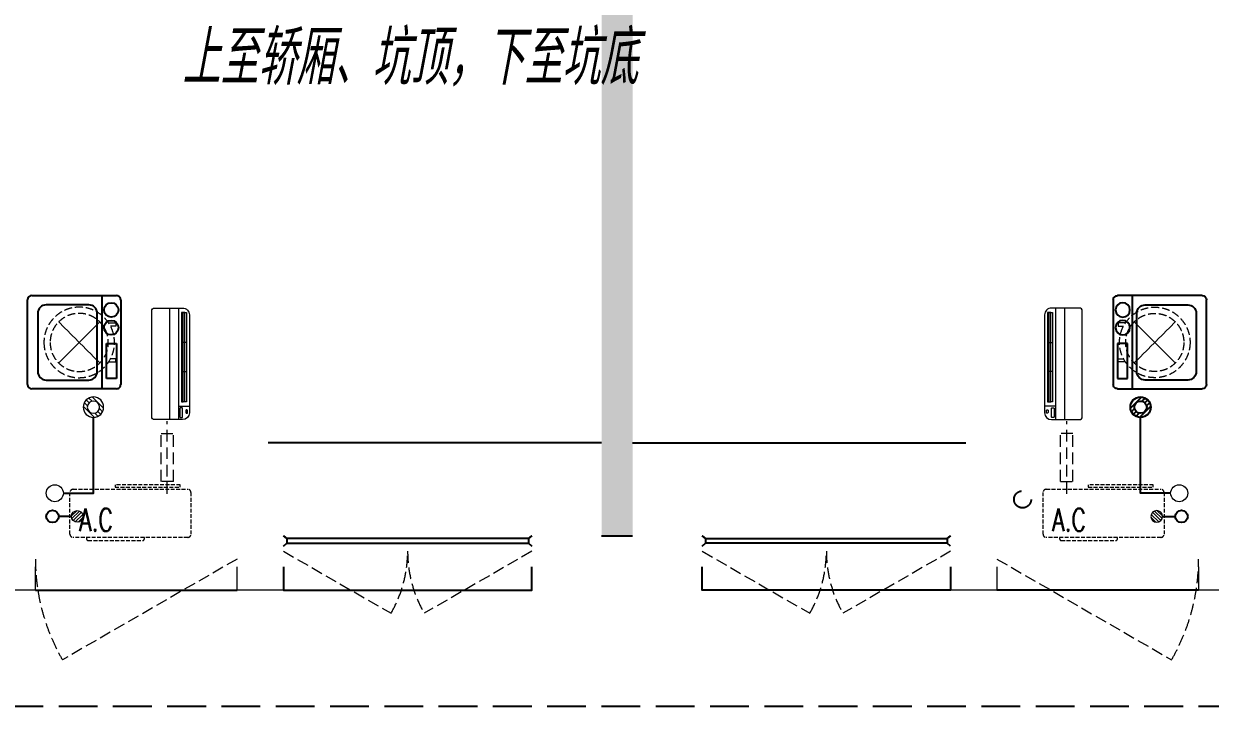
# Model space of a CAD drawing. Extents: x 5031545 to 5313844, y -886381 to -283477.
# Drawn here: x 5108902 to 5116553, y -820081 to -815676 of the extents above; entities that cross this region are included whole.
import ezdxf

# ---------------------------------------------------------------- set-up
doc = ezdxf.new("R2010")
doc.units = 0
doc.header["$LTSCALE"] = 1000
doc.header["$MEASUREMENT"] = 0
for name, pattern in [('$1$DASH', [0.35, 0.25, -0.1]), ('DASH', [0.35, 0.25, -0.1]), ('HIDDEN', [0.375, 0.25, -0.125])]:
    doc.linetypes.add(name, pattern=pattern)
doc.layers.get('0').update_dxf_attribs({"linetype": 'CONTINUOUS'})
for name, color, linetype in [('!!电气', 1, 'CONTINUOUS'), ('$RECOVER_210609100354-0', 7, 'CONTINUOUS'), ('$RECOVER_210609100354-25', 7, 'CONTINUOUS'), ('$RECOVER_210609100354-43', 7, 'CONTINUOUS'), ('3-栏杆1', 252, 'CONTINUOUS'), ('3.5方案汇报，与郭总、侯月琴确定户型_t8$0$2020.03.04 -1安徽标准化洋房户型(UA）_t8_t8$0$看线', 154, 'CONTINUOUS'), ('DIM-照明', 7, 'CONTINUOUS'), ('LVTRY', 252, 'CONTINUOUS'), ('VPIPE-凝结', 150, 'CONTINUOUS'), ('VPIPE-雨水', 4, 'DASH'), ('保温', 6, 'CONTINUOUS'), ('卫生间', 6, 'CONTINUOUS'), ('看线', 185, 'CONTINUOUS')]:
    doc.layers.add(name, color=color, linetype=linetype)
for name, color, linetype, lineweight in [('EQUIP_地漏', 7, 'CONTINUOUS', 18), ('VPIPE-废水', 31, 'TG_F', 18), ('WINDOW', 146, 'CONTINUOUS', 20), ('平面-空调室内机', 176, 'CONTINUOUS', 9), ('平面-空调预留孔', 252, 'CONTINUOUS', 15)]:
    doc.layers.add(name, color=color, linetype=linetype, lineweight=lineweight)
doc.styles.add('_TCH_DIM', font='SIMPLEX', dxfattribs={"bigfont": 'GBCBIG'})
doc.styles.add('HZTXT', font='gbeitc.shx', dxfattribs={"width": 0.8, "height": 400, "bigfont": 'hztxt.shx'})
doc.styles.add('TG_LINETYPE', font='SIMPLEX', dxfattribs={"width": 0.8, "height": 3, "bigfont": 'HZTXT'})
doc.linetypes.add('TG_F', pattern='A,2,-0.3,["F",TG_LINETYPE,S=0.1,R=0,X=-0.23,Y=-0.15],0', length=2.3)

# ---------------------------------------------------------------- blocks, each defined once
blk = doc.blocks.new('RECTANG')
for p, q in [((1.00000000000004, 1.00000000000004), (0, 1.00000000000004)), ((0, 1.00000000000004), (0, 0)), ((1.00000000000004, 0), (1.00000000000004, 1.00000000000004)), ((0, 0), (1.00000000000004, 0))]:
    blk.add_line(p, q)
blk = doc.blocks.new('洗衣机')
at = {"layer": 'LVTRY'}
for p, q in [((3791567.361739737, 243472.1311109139), (3791020.978428917, 243472.1311109139)), ((3791116.547650196, 243472.1311109139), (3791116.547650196, 242871.5050683203)), ((3790993.746954995, 243444.5237557961), (3790993.746954995, 242899.1124234381)), ((3791198.977629842, 243412.6941587822), (3791474.884451542, 243412.6941587822)), ((3791594.59321366, 242899.1124234381), (3791594.59321366, 243444.5237557961)), ((3791145.054954439, 242982.4807401235), (3791145.054954439, 243358.0271784722)), ((3791528.807126945, 243358.0271784722), (3791528.807126945, 242982.4807401235)), ((3791474.884451542, 242927.8137598135), (3791198.977629842, 242927.8137598135)), ((3791020.978428917, 242871.5050683203), (3791567.361739737, 242871.5050683203))]:
    blk.add_line(p, q, dxfattribs=at)
at = {"layer": 'LVTRY', "extrusion": (0, 0, -1)}
for centre, major_axis, ratio, start_param, end_param in [((3791020.978428917, 243444.5237557961), (-1.908531711022078e-08, 27.60735511779785), 0.9863847444471043, -1.570796326112996, 7.008549296472211e-10), ((3791567.361739737, 243444.5237557961), (-5.264563262736361e-09, 27.60735511779785), 0.9863847444471043, 1.933262439024475e-10, 1.570796326982994), ((3791055.147302595, 243379.8474220779), (-1.532403957494624e-08, 46.92390957762836), 0.9863847444493448, 3.141592653920872, 9.424777961100459), ((3791198.977629842, 243358.0271784722), (4.764609934498854e-09, 54.66698031005217), 0.9863847444472746, 4.712388980298719, 6.283185307091227), ((3791474.884451542, 243358.0271784722), (-4.76474120185596e-09, 54.66698031005217), 0.9863847444472746, 8.836242848531128e-11, 1.57079632688087), ((3791055.147302595, 243265.6659087724), (-1.532403957494624e-08, 46.92390957762836), 0.9863847444493448, 3.141592653920872, 9.424777961100459), ((3791198.977629842, 242982.4807401235), (-6.265914279833452e-09, 54.66698031005218), 0.9863847444472746, 3.141592653705994, 4.712388980497749), ((3791474.884451542, 242982.4807401235), (6.265651745155644e-09, 54.66698031005217), 0.986384744447275, 1.570796326681842, 3.141592653473596), ((3791020.978428917, 242899.1124234381), (1.908525212675288e-08, 27.60735511779785), 0.9863847444471043, 3.14159265288894, 4.712388979702792), ((3791567.361739737, 242899.1124234381), (5.264433297526799e-09, 27.60735511779784), 0.9863847444471044, 1.570796326606803, 3.141592653396471)]:
    blk.add_ellipse(centre, major_axis=major_axis, ratio=ratio, start_param=start_param, end_param=end_param, dxfattribs=at)
at = {"layer": 'LVTRY', "xscale": 63.25620569481588, "yscale": 224.5369532744355, "zscale": 64.12934308941763, "rotation": 180}
blk.add_blockref('RECTANG', (3791085.200501846, 243162.4333077016), dxfattribs=at)
blk = doc.blocks.new('dnfhfn')
at = {"color": 252, "linetype": '$1$DASH', "ltscale": 0.2}
for p, q in [((101.8984962723892, 462.7393775836269, -2.359636360997379e-09), (121.8984962723892, 462.7393775836269, -2.359636360997379e-09)), ((101.8984962723892, 417.1853479389541, -2.359636360997379e-09), (101.8984962723892, 462.7393775836269, -2.359636360997379e-09)), ((121.8984962723892, 462.7393775836269, -2.359636360997379e-09), (121.8984962723892, 429.0058331504954, -2.359636360997379e-09)), ((353.1017998967993, 462.7393775836269, -2.359636360997379e-09), (333.1017998967993, 462.7393775836269, -2.359636360997379e-09)), ((333.1017998967993, 462.7393775836269, -2.359636360997379e-09), (333.1017998967993, 429.0058331504954, -2.359636360997379e-09)), ((353.1017998967993, 417.1853479389541, -2.359636360997379e-09), (353.1017998967993, 462.7393775836269, -2.359636360997379e-09))]:
    blk.add_line(p, q, dxfattribs=at)
at = {"color": 252, "linetype": '$1$DASH', "ltscale": 0.2, "elevation": -2.359636360997379e-09}
for points in [[(94.91774319857359, 360.0825529289432), (94.91774319857359, 360.0825529289432), (360.0827860850841, 94.91750992601737), (360.0827860850841, 94.91750992601737)], [(360.0827861726284, 360.0825529010035), (94.91774310916662, 94.91750995395705), (94.91774310916662, 94.91750995395705), (360.0827861726284, 360.0825529010035)]]:
    blk.add_lwpolyline(points, close=True, dxfattribs=at)
at = {"color": 252, "linetype": '$1$DASH', "ltscale": 0.2}
for radius in [227.5000000426377, 187.5000000426377]:
    blk.add_circle((227.5002646408975, 227.5000314274803, -2.359636360997379e-09), radius, dxfattribs=at)
blk = doc.blocks.new('ASDFSD')
at = {"layer": '3-栏杆1', "color": 5}
for p, q in [((681762.5879415963, 334937.5442401596), (681742.3193111992, 334955.3318184742)), ((681742.3193111992, 334955.3318184742), (681762.5879414161, 334937.5442403179)), ((683322.0506668226, 334937.5442278689), (683342.3192972196, 334955.3318061834)), ((683342.3192972196, 334955.3318061834), (683322.0506670028, 334937.5442280272)), ((681742.3193347491, 334888.4150854239), (681762.5879414133, 334908.2619604596)), ((681762.5879414161, 334937.5442403179), (681762.5879414133, 334908.2619604596)), ((683322.0506670028, 334937.4781505512), (681762.5879414163, 334937.5226424761)), ((681762.5879414135, 334908.2403724216), (683322.0506670056, 334908.1959003614)), ((683322.0506670028, 334937.5442280272), (683322.0506670056, 334908.2619481689)), ((683322.0506670056, 334908.2619481689), (683342.3192736697, 334888.4150731332)), ((683342.3192736697, 334888.4150731332), (683322.0506670056, 334908.2619481689))]:
    blk.add_line(p, q, dxfattribs=at)
blk = doc.blocks.new('$TwtSys$00000543')
at = {"color": 252}
for p, q in [((-93.61191613507253, -8.532828222891112), (8.532828222720127, 93.61191613524352)), ((-8.532828222720127, -93.61191613524352), (93.6119161354145, 8.532828222891112)), ((12.46562189858378, 55.00516585458899), (41.70321270589193, 84.24275666206813)), ((39.88082245889382, 39.88082245889382), (66.46803743171768, 66.46803743154669)), ((55.00516585475998, 12.46562189841279), (84.24275666206813, 41.70321270589193)), ((-84.24275666206813, -41.70321270589193), (-55.00516585475998, -12.46562189841279)), ((-66.46803743308556, -66.46803743308556), (-39.88082245889382, -39.88082245889382)), ((-41.70321270589193, -84.24275666206813), (-12.46562189824181, -55.00516585458899))]:
    blk.add_line(p, q, dxfattribs=at)
for radius in [94, 56.4]:
    blk.add_circle((0, 0), radius, dxfattribs=at)
blk = doc.blocks.new('dongkong')
at = {"layer": '平面-空调预留孔', "color": 8, "linetype": 'HIDDEN', "ltscale": 0.3}
for p, q in [((-603796.0415180789, 210899.900060961), (-603796.0415180789, 210431.4859232727)), ((-603836.0415180789, 210820.9630630909), (-603836.0415180789, 210510.8096162414)), ((-603836.0415180789, 210820.9630630909), (-603756.0415180789, 210820.9630630909)), ((-603756.0415180789, 210820.9630630909), (-603756.0415180789, 210510.8096162414))]:
    blk.add_line(p, q, dxfattribs=at)
blk.add_lwpolyline([(-603756.0415180789, 210510.8096162414), (-603836.0415180789, 210510.8096162414)], dxfattribs=at)
blk = doc.blocks.new('A$C001338C2')
at = {"color": 8}
for p, q in [((844.9999883423079, 303.6000072514144), (54.99998834231155, 303.6000543390692)), ((109.0525457565491, 214.7673082745569), (109.0525510513944, 303.6000511174025)), ((-1.49359439092e-05, 248.6000576173246), (-2.84423585981e-05, 22.0000576172315)), ((899.9999715576414, 22.00000397306576), (899.9999850640525, 248.6000039731589)), ((21.99997024633922, 5.63059293199e-05), (877.9999702463392, 5.2843679441e-06))]:
    blk.add_line(p, q, dxfattribs=at)
at = {"color": 8, "lineweight": 5}
for p, q in [((899.9999830474662, 214.7672611304297), (-1.69525337697e-05, 214.7673147745954)), ((864.5756734352908, 278.6904651548975), (144.4768629888749, 278.6905080761171)), ((144.4768629888749, 278.6905080761171), (144.4768622188567, 265.7722729386405)), ((387.0097734353949, 278.6904936200444), (144.4768629888749, 278.6905080761171)), ((144.4768629888749, 278.6905080761171), (144.4768614488676, 252.8539829386973)), ((144.4768622188567, 265.7722729386405), (864.5756726653053, 265.772230017421)), ((144.4768606789075, 239.9356929386377), (144.4768614488676, 252.8539829386973)), ((144.4768614488676, 252.8539829386973), (864.5756718953162, 252.8539400174777)), ((864.5756711253525, 239.9356500174181), (144.4768606789075, 239.9356929386377)), ((387.0097711254275, 239.935678482565), (387.0097734353949, 278.6904936200444)), ((622.04272112545, 239.935664473509), (387.0097711254275, 239.935678482565)), ((864.5756734352908, 278.6904651548975), (622.0427234354138, 278.6904796109884)), ((622.0427234354138, 278.6904796109884), (622.04272112545, 239.935664473509)), ((864.5756718953162, 252.8539400174777), (864.5756734352908, 278.6904651548975)), ((864.5756726653053, 265.772230017421), (864.5756711253525, 239.9356500174181)), ((899.9999787804518, 143.1781611304468), (-2.12195482163e-05, 143.1782147746126))]:
    blk.add_line(p, q, dxfattribs=at)
at = {"color": 8}
for points in [[(73.08482630450817, 275.0144977724194), (56.77886350143308, 275.0144987443309, -0.414213562373095), (51.27886382925863, 280.5144990721565), (51.27886400034913, 283.3844664433818, -0.414213562373095), (56.77886432817468, 288.8844661155563), (73.08482713124977, 288.8844651436448, -0.4142135623732024), (78.58482680342422, 283.3844648158192), (78.58482663233372, 280.5144974445939, -0.414213562373095)], [(89.24090579471158, 226.3562818807586), (22.19125331861505, 226.3562858772129, -0.414213562372504), (16.6912536464406, 231.8562862050385), (16.69125431894281, 243.1390318179401, -0.414213562373095), (22.19125464676836, 248.6390314901146), (89.24090712286488, 248.6390274936603, -0.414213562373095), (94.74090679503934, 243.1390271658347), (94.74090612253713, 231.8562815529331, -0.414213562373095)]]:
    blk.add_lwpolyline(points, format="xyb", close=True, dxfattribs=at)
for centre, radius, start, end in [((54.99998506405609, 248.6000543390692), 55.0000000000001, 89.99999658490542, 179.9999965849054), ((844.9999850640525, 248.6000072514144), 55.0000000000001, 359.9999965849054, 89.99999658490542), ((21.9999715576414, 22.00005630592932), 22.00000000000004, 179.9999965849054, 269.9999965849054), ((877.9999715576414, 22.00000528436794), 22.00000000000004, 269.9999965849054, 359.9999965849054)]:
    blk.add_arc(centre, radius, start, end, dxfattribs=at)
blk = doc.blocks.new('$TwtSys$00000141')
at = {"color": 1}
for p, q in [((-47.09803151780761, 3.836055847277748), (-5.041545145413693, 45.89254221967349)), ((-47.09803151780761, 3.836055847277748), (-5.041545145413693, 45.89254221967349)), ((-43.60958444554853, -17.52724007043071), (17.52724007042889, 43.60958444554853)), ((-43.60958444554853, -17.52724007043071), (17.52724007042889, 43.60958444554853)), ((-33.23401871576607, -33.23401871577153), (33.23401871576607, 33.23401871576425)), ((-33.23401871576607, -33.23401871576971), (33.23401871576607, 33.23401871576425)), ((-16.17805684451741, -43.53063328177632), (43.79137317708955, 16.43879673983065)), ((-16.17805684451741, -43.53063328177632), (43.79137317708955, 16.43879673983247)), ((5.715553844029273, -46.12975947626182), (46.12974035062325, -5.715572969671484)), ((5.715553844029273, -46.12975947626182), (46.12974035062325, -5.715572969671484))]:
    blk.add_line(p, q, dxfattribs=at)
blk.add_circle((0, -1.818989403545856e-12), 47, dxfattribs=at)
blk.add_circle((0, -1.818989403545856e-12), 47, dxfattribs=at)
blk = doc.blocks.new('rtyryrtyeeretee')
at = {"layer": '平面-空调预留孔', "color": 252, "linetype": 'DASH', "ltscale": 0.1}
for p, q in [((669748.8674389471, 343882.007023841), (669748.8674389471, 343872.007023841)), ((669758.8674389471, 343862.007023841), (670111.7031072036, 343862.007023841)), ((670121.7031072036, 343872.007023841), (670121.7031072036, 343882.007023841))]:
    blk.add_line(p, q, dxfattribs=at)
blk.add_lwpolyline([(670352.8023801355, 344221.1163422599), (669932.984234771, 344221.1163422599), (669932.984234771, 344206.0022866031), (670352.8023801355, 344206.0022866031)], close=True, dxfattribs=at)
blk.add_lwpolyline([(670402.0143738759, 343882.0070238413), (669662.0143738759, 343882.007023841, -0.414213562373517), (669642.0143738759, 343902.007023841), (669642.0143738764, 344172.007023841, -0.414213562372746), (669662.0143738764, 344192.007023841), (670402.0143738755, 344192.007023841, -0.4142135623727947), (670422.0143738755, 344172.007023841), (670422.0143738759, 343902.0070238415, -0.4142135623733224)], format="xyb", close=True, dxfattribs=at)
for centre, start, end in [((669758.8674389471, 343872.007023841), 180, 270), ((670111.7031072036, 343872.007023841), 270, 0)]:
    blk.add_arc(centre, 10, start, end, dxfattribs=at)
at = {"layer": '平面-空调预留孔', "color": 252, "linetype": 'DASH', "ltscale": 0.1, "style": '_TCH_DIM', "width": 0.7058823529411765}
blk.add_text('A.C', height=146.88, dxfattribs=at).set_placement((669701.4101996182, 343921.6318135191))
blk = doc.blocks.new('VDVDVDCZSCCS')
at = {"layer": '保温', "linetype": 'Continuous', "ltscale": 10}
h = blk.add_hatch(dxfattribs=at)
h.set_pattern_fill('HEX', color=251, scale=10, angle=90, style=0)
h.set_pattern_definition([(90, (0, 0), (-16.49778, 1.010197673501861e-15), [9.525, -19.05]), (210, (0, 0), (8.248889999999996, -14.28749658604684), [9.525, -19.05]), (150, (5.83238038093927e-16, 9.525), (-8.248890000000003, -14.28749658604684), [9.525, -19.05])])
h.paths.add_polyline_path([(548416.6765335839, 364923.7247940315), (548616.6765172745, 364923.7247940188), (548616.6764863663, 368523.7247068925), (548416.6765026756, 368523.7249035374)])
at = {"layer": '保温', "color": 251, "linetype": 'Continuous', "ltscale": 10}
blk.add_line((548416.5786843646, 364923.7247940315), (548616.5786843668, 364923.7247940188), dxfattribs=at)
blk = doc.blocks.new('BFBTCSD')
at = {"layer": '卫生间', "color": 252, "linetype": 'DASH'}
blk.add_lwpolyline([(706816.5764145522, 673857.1717473625), (705216.5636133447, 673857.171747351), (705216.5636133533, 672657.1717476447), (684016.5915057282, 672657.1717470805), (684016.5915057282, 673857.1717473298), (681416.5793612655, 673857.1717472282), (681416.5793609418, 683557.1717473555), (683216.5792870072, 683557.1717473478), (683216.5799416204, 684557.1717415778), (689716.5812359976, 684557.1717831371), (689716.5788299534, 689157.1715729473), (698116.5806222568, 689157.1698435326), (698116.5806186114, 684657.1700917176), (697816.5782375892, 684657.169929029), (697816.5782375892, 683557.1718128157), (699116.5757606748, 683557.1718128176), (699116.57576521, 684557.1717789109), (706016.5764158695, 684557.1717868814), (706016.5764158714, 683557.1712656841), (706816.5788106135, 683557.1717473582)], dxfattribs=at)
blk = doc.blocks.new('A$C146474E2')
at = {"layer": '$RECOVER_210609100354-0', "color": 252, "const_width": 8}
for points in [[(32550.00361049268, -100.0011330891866), (32550.00361049268, -250.0011330891866), (32850.00361049268, -250.0011330891866), (32850.00361049641, -100.0006193858571)], [(34150.00348113757, -100.0006083755288), (34150.00348113757, -250.0006083755288), (34450.00348113757, -250.0006083755288), (34450.00348114129, -100.0000946721993)], [(39049.99423018191, -100.0006083755288), (39049.99423018191, -250.0006083755288), (38749.99423018191, -250.0006083755288), (38749.99423017818, -100.0000946721993)], [(40649.99410082679, -100.0011330891866), (40649.99410082679, -250.0011330891866), (40349.99410082679, -250.0011330891866), (40349.99410082307, -100.0006193858571)]]:
    blk.add_lwpolyline(points, dxfattribs=at)
at = {"layer": '3.5方案汇报，与郭总、侯月琴确定户型_t8$0$2020.03.04 -1安徽标准化洋房户型(UA）_t8_t8$0$看线', "color": 252, "ltscale": 10}
for p, q in [((36500.00010375585, 699.9921819185838), (34350.00348112825, 699.9993904652074)), ((36699.99760756455, 699.9921819185838), (38849.99423019122, 699.9993904652074))]:
    blk.add_line(p, q, dxfattribs=at)
at = {"layer": 'VPIPE-凝结', "color": 252, "ltscale": 0.1}
for points in [[(33029.99785917066, 374.9993905501906), (33224.19785934314, 374.9993905504234), (33224.19785934221, 864.1993907121941)], [(40169.99985214975, 374.9993905501906), (39975.79985197727, 374.9993905504234), (39975.7998519782, 864.1993907121941)], [(33082.39785895124, 224.9993887697347), (32999.99785917066, 224.999390570214)], [(40117.59985236917, 224.9993887697347), (40199.99985214975, 224.999390570214)]]:
    blk.add_lwpolyline(points, dxfattribs=at)
for centre in [(32959.99785917066, 224.999390570214), (40239.99985214975, 224.999390570214)]:
    blk.add_circle(centre, 40, dxfattribs=at)
at = {"layer": 'VPIPE-废水', "color": 252}
for centre in [(32974.99785917066, 374.999390570214), (40224.99985214975, 374.999390570214)]:
    blk.add_circle(centre, 55, dxfattribs=at)
at = {"layer": 'VPIPE-雨水', "color": 252}
blk.add_circle((39214.99423020426, 335.0004731311928), 55, dxfattribs=at)
at = {"layer": 'WINDOW', "color": 252, "linetype": 'DASH', "ltscale": 0.3}
for points in [[(34149.99785905797, -50.00060836644843), (33024.16483413149, -700.0006083694752, -0.1316524976281984), (32849.99785907753, -50.00060836155899)], [(34450.00348127447, -0.0006095829885452986), (35142.82380430773, -400.000609585084, 0.1316524975905399), (35250.00348128099, -0.000609575305134058)], [(36050.00348128751, -0.0006095829885452986), (35357.18315825425, -400.000609585084, -0.1316524975905399), (35250.00348128099, -0.000609575305134058)], [(37149.9942300329, -0.0006095832213759422), (37842.81455306616, -400.0006095853169, 0.1316524975905399), (37949.99423003942, -0.0006095755379647017)], [(38749.99423004594, -0.0006095834542065859), (38057.17390701268, -400.0006095853169, -0.1316524975905399), (37949.99423003942, -0.0006095755379647017)], [(39049.99985225871, -50.00060838693753), (40175.8328771852, -700.0006083901972, 0.1316524976281984), (40349.99985223915, -50.00060838228092)]]:
    blk.add_lwpolyline(points, format="xyb", dxfattribs=at)
at = {"layer": '看线', "color": 252, "ltscale": 0.5}
for points in [[(34450.00348122139, -100.0006095007993), (34450.00348122139, -250.0006095007993), (36050.0034812456, -250.0006093736738), (36050.00348124746, -100.000609399518)], [(38749.99423014466, -100.0006096921861), (38749.99423014466, -250.0006096921861), (37149.99423011951, -250.0006095650606), (37149.99423011858, -100.0006095909048)], [(32850.00361049268, -250.0011330891866), (34150.00348113757, -250.0006083755288)], [(40349.99410082679, -250.0011330891866), (39049.99423018191, -250.0006083755288)]]:
    blk.add_lwpolyline(points, dxfattribs=at)
at = {"layer": '$RECOVER_210609100354-25', "color": 252, "xscale": -1}
blk.add_blockref('洗衣机', (3824393.844285542, -241822.4017989514), dxfattribs=at)
at = {"layer": '$RECOVER_210609100354-25', "color": 252}
blk.add_blockref('洗衣机', (-3751193.84657422, -241822.4017989514), dxfattribs=at)
at = {"layer": '$RECOVER_210609100354-43', "color": 252, "xscale": 0.7000000000000001, "yscale": 0.7000000000000001, "zscale": 0.7000000000000001}
blk.add_blockref('$TwtSys$00000543', (39975.78817790374, 929.9913363060914), dxfattribs=at)
at = {"color": 252, "xscale": -1}
blk.add_blockref('BFBTCSD', (731216.5741279237, -673657.1723567874), dxfattribs=at)
at = {"color": 252}
for name, p in [('VDVDVDCZSCCS', (-511916.5764124999, -364823.7254036926)), ('rtyryrtyeeretee', (-636569.1702992031, -343792.0156876741)), ('rtyryrtyeeretee', (-630294.8607372288, -343792.0156876741))]:
    blk.add_blockref(name, p, dxfattribs=at)
at = {"layer": '3-栏杆1', "color": 252}
blk.add_blockref('ASDFSD', (-647292.3158303127, -334855.3324283652), dxfattribs=at)
at = {"layer": '3-栏杆1', "color": 252, "xscale": -1}
blk.add_blockref('ASDFSD', (720492.3135416321, -334855.3324283652), dxfattribs=at)
at = {"layer": 'EQUIP_地漏', "color": 252, "yscale": 0.7000000000000001}
for p, xscale, zscale in [((33224.20953341667, 929.9913363060914), -0.7000000000000001, 0.7), ((39975.78817790374, 929.9913363060914), 0.7000000000000001, 0.7000000000000001)]:
    blk.add_blockref('$TwtSys$00000543', p, dxfattribs=dict(at, xscale=xscale, zscale=zscale))
at = {"layer": 'EQUIP_地漏', "color": 252, "yscale": -0.8, "zscale": 0.8, "rotation": 180}
for p, xscale in [((33119.99785895087, 224.9993887697347), -0.8), ((40079.99985236954, 224.9993887697347), 0.8)]:
    blk.add_blockref('$TwtSys$00000141', p, dxfattribs=dict(at, xscale=xscale))
at = {"layer": '平面-空调室内机', "color": 252, "ltscale": 0.3, "rotation": 180}
blk.add_blockref('dongkong', (-570095.9441725155, 211270.8090068493), dxfattribs=at)
at = {"layer": '平面-空调室内机', "color": 252, "ltscale": 0.3, "xscale": -1, "rotation": 180}
blk.add_blockref('dongkong', (643295.9418838359, 211270.8090068493), dxfattribs=at)
at = {"layer": '平面-空调预留孔', "color": 252, "xscale": -1, "rotation": 270}
blk.add_blockref('dnfhfn', (32905.00062502362, 1120.345891698031, 2.359636360997379e-09), dxfattribs=at)
at = {"layer": '平面-空调预留孔', "color": 252, "yscale": 0.800000000046565, "zscale": 0.800000000046565}
for p, xscale, rotation in [((33600.1920331493, 849.99942827411), -0.800000000046565, 269.9999997665698), ((39599.80567817017, 849.99942827411), 0.800000000046565, 90.00000023343011)]:
    blk.add_blockref('A$C001338C2', p, dxfattribs=dict(at, xscale=xscale, rotation=rotation))
at = {"layer": '平面-空调预留孔', "color": 252, "rotation": 90.00000000000001}
blk.add_blockref('dnfhfn', (40294.99708629586, 1120.345891698031, 2.359636360997379e-09), dxfattribs=at)

msp = doc.modelspace()

# ---------------------------------------------------------------- block references
at = {"layer": '!!电气', "color": 2}
msp.add_blockref('A$C146474E2', (5076127.15930375, -819080.8529044411), dxfattribs=at)

# ---------------------------------------------------------------- texts
at = {"layer": 'DIM-照明', "color": 7, "style": 'HZTXT', "width": 0.7}
msp.add_text('上至轿厢、坑顶，下至坑底', height=350, rotation=359.9999951761713, dxfattribs=at).set_placement((5109920.945050742, -816070.2894182681))

doc.saveas('drawing.dxf')
